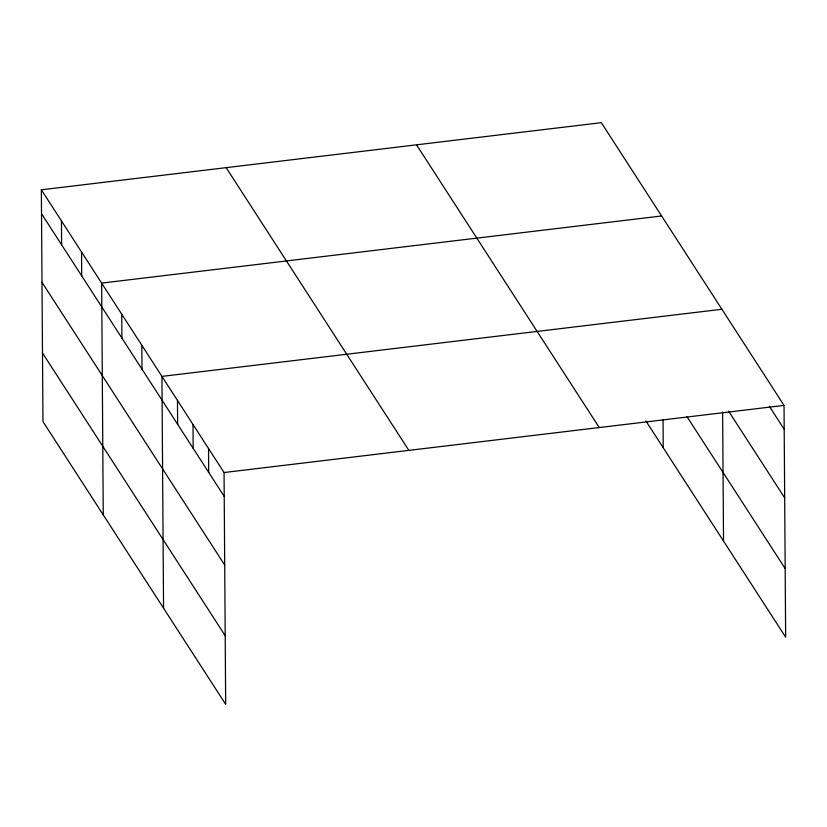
<?xml version="1.0" encoding="UTF-8"?>
<svg xmlns="http://www.w3.org/2000/svg" width="827" height="827" viewBox="0 0 827 827"><rect width="100%" height="100%" fill="white"/><g stroke="black" fill="none" stroke-linecap="round" stroke-linejoin="round"><path stroke-width="1.24" d="M41.35 189.807L224.055 472.527L225.678 704.325L42.973 421.605L41.35 189.807L601.322 122.675L784.027 405.395L785.65 637.193L645.908 420.964M661.621 215.971L101.649 283.103L103.261 514.901M721.909 309.267L161.937 376.399L163.56 608.207M224.055 472.527L784.027 405.395M769.348 406.295L784.203 429.285M728.628 411.174L784.678 497.895M687.01 416.694L785.174 568.583M416.529 144.828L599.244 427.549M226.143 167.654L408.848 450.374M41.515 213.697L224.231 496.417M41.991 282.307L224.706 565.027M42.487 352.995L225.202 635.715M722.633 412.053L723.532 541.065M663.037 419.816L663.233 447.769M208.528 448.492L208.693 472.393M193.001 424.468L193.167 448.358M177.464 400.433L177.64 424.323M141.841 345.304L142.006 369.193M121.745 314.208L121.91 338.098M81.542 252.008L81.718 275.898M61.446 220.912L61.611 244.802"/></g></svg>
